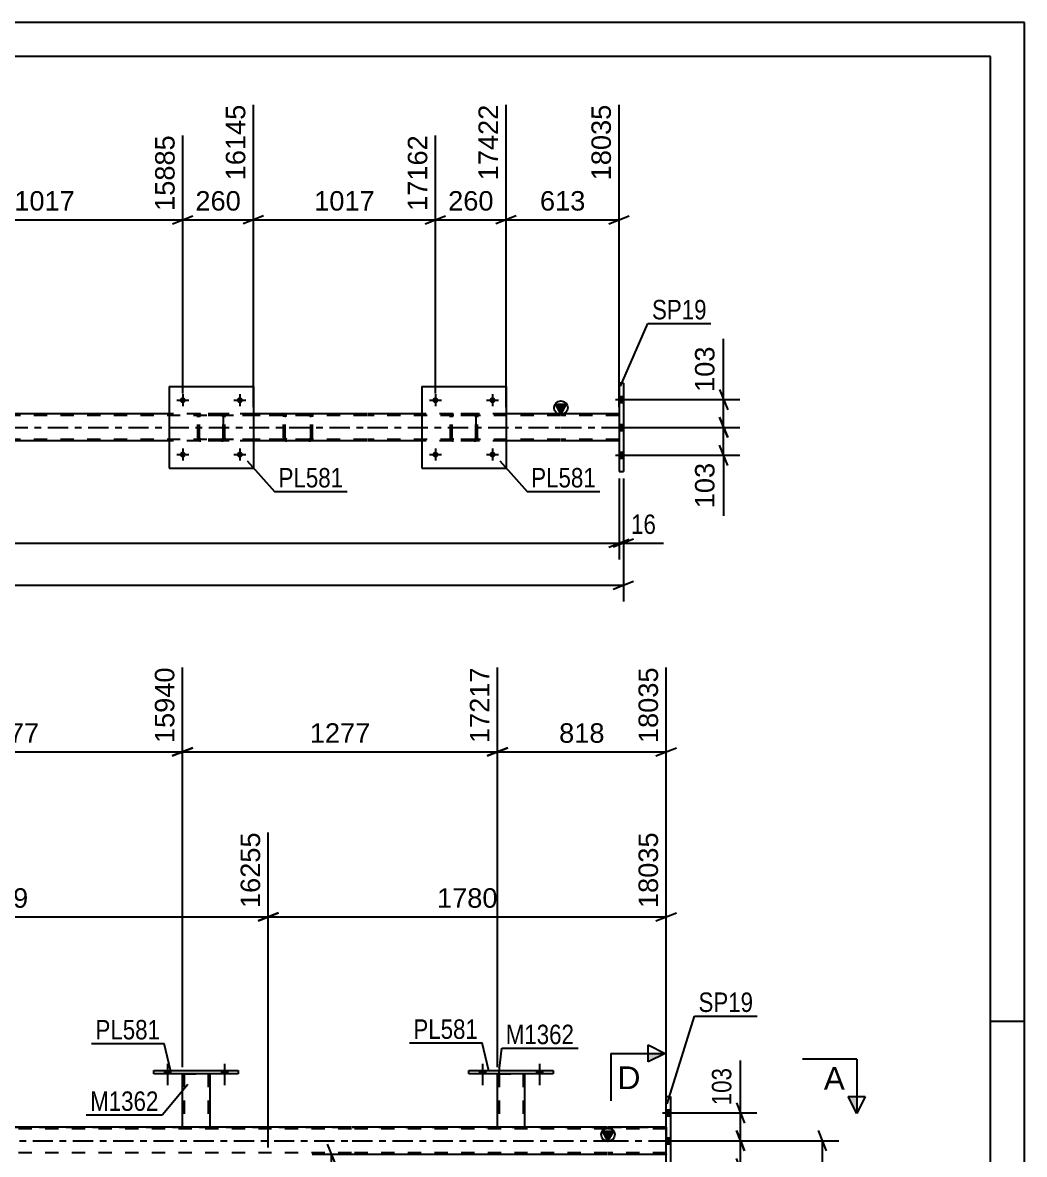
# Model space of a CAD drawing. Header units: millimetres. Extents: x 0 to 841, y 0 to 594.
# Drawn here: x 693.6 to 841, y 427.4 to 594 of the extents above; entities that cross this region are included whole.
import ezdxf

# ---------------------------------------------------------------- set-up
doc = ezdxf.new("R2010")
doc.units = ezdxf.units.MM
doc.linetypes.add('DXK_LINE_DOT2', pattern=[3.9198, 1.9599, -1.9599])
doc.linetypes.add('DXK_LINE_DOT3', pattern=[5.9187, 2.979, -0.9799, 0.9799, -0.9799])
doc.styles.add('Arial', font='arial.ttf', dxfattribs={"height": 0.2})
doc.styles.add('Arial Narrow', font='ARIALN.TTF', dxfattribs={"height": 0.2})

# ---------------------------------------------------------------- blocks, each defined once
blk = doc.blocks.new('Unknown-717034235-1133 - 15993')
at = {"color": 5, "linetype": 'Continuous'}
for p, q in [((841, 594), (0, 594)), ((841, 0), (841, 594)), ((836, 589), (5, 589)), ((836, 5), (836, 589)), ((841, 447), (836, 447))]:
    blk.add_line(p, q, dxfattribs=at)
blk = doc.blocks.new('Bolt-717034235-5392 - 5378')
at = {"linetype": 'Continuous'}
for points in [[(754.78, 538.43, -1), (753.9, 538.43, -1)], [(763.18, 538.43, -1), (762.3, 538.43, -1)]]:
    blk.add_hatch(color=1, dxfattribs=at).paths.add_polyline_path(points)
at = {"color": 1, "linetype": 'Continuous'}
for p, q in [((753.46, 538.43), (755.22, 538.43)), ((754.34, 539.31), (754.34, 537.55)), ((761.86, 538.43), (763.62, 538.43)), ((762.74, 539.31), (762.74, 537.55))]:
    blk.add_line(p, q, dxfattribs=at)
blk = doc.blocks.new('Bolt-717034235-5393 - 5378')
at = {"linetype": 'Continuous'}
for points in [[(754.78, 530.43, -1), (753.9, 530.43, -1)], [(763.18, 530.43, -1), (762.3, 530.43, -1)]]:
    blk.add_hatch(color=1, dxfattribs=at).paths.add_polyline_path(points)
at = {"color": 1, "linetype": 'Continuous'}
for p, q in [((753.46, 530.43), (755.22, 530.43)), ((754.34, 531.31), (754.34, 529.55)), ((761.86, 530.43), (763.62, 530.43)), ((762.74, 531.31), (762.74, 529.55))]:
    blk.add_line(p, q, dxfattribs=at)
blk = doc.blocks.new('Bolt-717034235-5394 - 5378')
at = {"linetype": 'Continuous'}
for points in [[(717.6, 538.43, -1), (716.72, 538.43, -1)], [(726, 538.43, -1), (725.12, 538.43, -1)]]:
    blk.add_hatch(color=1, dxfattribs=at).paths.add_polyline_path(points)
at = {"color": 1, "linetype": 'Continuous'}
for p, q in [((716.28, 538.43), (718.04, 538.43)), ((717.16, 539.31), (717.16, 537.55)), ((724.68, 538.43), (726.44, 538.43)), ((725.56, 539.31), (725.56, 537.55))]:
    blk.add_line(p, q, dxfattribs=at)
blk = doc.blocks.new('Bolt-717034235-5395 - 5378')
at = {"linetype": 'Continuous'}
for points in [[(717.6, 530.43, -1), (716.72, 530.43, -1)], [(726, 530.43, -1), (725.12, 530.43, -1)]]:
    blk.add_hatch(color=1, dxfattribs=at).paths.add_polyline_path(points)
at = {"color": 1, "linetype": 'Continuous'}
for p, q in [((716.28, 530.43), (718.04, 530.43)), ((717.16, 531.31), (717.16, 529.55)), ((724.68, 530.43), (726.44, 530.43)), ((725.56, 531.31), (725.56, 529.55))]:
    blk.add_line(p, q, dxfattribs=at)
blk = doc.blocks.new('Part-717034235-5463 - 5378')
at = {"color": 2, "linetype": 'Continuous'}
for p, q in [((752.34, 540.43), (752.34, 528.43)), ((752.34, 540.43), (764.74, 540.43)), ((764.74, 540.43), (764.74, 528.43)), ((752.34, 528.43), (764.74, 528.43))]:
    blk.add_line(p, q, dxfattribs=at)
blk = doc.blocks.new('Part-717034235-5466 - 5378')
at = {"color": 7, "linetype": 'DXK_LINE_DOT2'}
for p, q in [((756.84, 536.39), (757.02, 536.43)), ((757.02, 536.43), (756.84, 536.39)), ((760.06, 536.43), (757.02, 536.43)), ((760.06, 536.43), (760.24, 536.39)), ((760.24, 536.39), (760.06, 536.43)), ((756.54, 535.95), (756.58, 536.13)), ((756.58, 536.13), (756.54, 535.95)), ((756.54, 532.91), (756.54, 535.95)), ((756.54, 532.91), (756.54, 535.95)), ((756.78, 535.95), (756.8, 536.04)), ((756.78, 532.91), (756.78, 535.95)), ((756.78, 532.91), (756.78, 535.95)), ((756.8, 536.04), (756.85, 536.12)), ((756.85, 536.12), (756.93, 536.17)), ((756.93, 536.17), (757.02, 536.19)), ((760.06, 536.19), (757.02, 536.19)), ((760.06, 536.19), (760.15, 536.17)), ((760.15, 536.17), (760.23, 536.12)), ((760.23, 536.12), (760.28, 536.04)), ((760.28, 536.04), (760.3, 535.95)), ((760.3, 532.91), (760.3, 535.95)), ((760.3, 535.95), (760.3, 532.91)), ((760.5, 536.13), (760.54, 535.95)), ((760.54, 535.95), (760.5, 536.13)), ((760.54, 532.91), (760.54, 535.95)), ((760.54, 532.91), (760.54, 535.95)), ((756.58, 532.72), (756.54, 532.91)), ((756.54, 532.91), (756.58, 532.72)), ((756.8, 532.82), (756.78, 532.91)), ((756.85, 532.74), (756.8, 532.82)), ((757.02, 532.43), (756.84, 532.46)), ((756.84, 532.46), (757.02, 532.43)), ((756.93, 532.69), (756.85, 532.74)), ((757.02, 532.67), (756.93, 532.69)), ((760.06, 532.67), (757.02, 532.67)), ((760.06, 532.43), (757.02, 532.43)), ((760.15, 532.69), (760.06, 532.67)), ((760.24, 532.46), (760.06, 532.43)), ((760.06, 532.43), (760.24, 532.46)), ((760.23, 532.74), (760.15, 532.69)), ((760.28, 532.82), (760.23, 532.74)), ((760.3, 532.91), (760.28, 532.82)), ((760.54, 532.91), (760.5, 532.72)), ((760.5, 532.72), (760.54, 532.91))]:
    blk.add_line(p, q, dxfattribs=at)
at = {"color": 7, "linetype": 'DXK_LINE_DOT3'}
blk.add_line((758.54, 534.43), (758.54, 534.43), dxfattribs=at)
at = {"color": 7, "linetype": 'DXK_LINE_DOT2'}
for centre, start, end in [((757.02, 535.95), 112.5, 157.5), ((757.02, 535.95), 112.5, 157.5), ((760.06, 535.95), 22.5, 67.5), ((760.06, 535.95), 22.5, 67.5), ((757.02, 532.91), 202.5, 247.5), ((757.02, 532.91), 202.5, 247.5), ((760.06, 532.91), 292.5, 337.5), ((760.06, 532.91), 292.5, 337.5)]:
    blk.add_arc(centre, 0.48, start, end, dxfattribs=at)
blk = doc.blocks.new('Part-717034235-5471 - 5378')
at = {"color": 2, "linetype": 'Continuous'}
for p, q in [((715.16, 540.43), (715.16, 528.43)), ((715.16, 540.43), (727.56, 540.43)), ((727.56, 540.43), (727.56, 528.43)), ((715.16, 528.43), (727.56, 528.43))]:
    blk.add_line(p, q, dxfattribs=at)
blk = doc.blocks.new('Part-717034235-5474 - 5378')
at = {"color": 7, "linetype": 'DXK_LINE_DOT2'}
for p, q in [((719.66, 536.39), (719.84, 536.43)), ((719.84, 536.43), (719.66, 536.39)), ((722.88, 536.43), (719.84, 536.43)), ((722.88, 536.43), (723.06, 536.39)), ((723.06, 536.39), (722.88, 536.43)), ((719.36, 535.95), (719.4, 536.13)), ((719.4, 536.13), (719.36, 535.95)), ((719.36, 532.91), (719.36, 535.95)), ((719.36, 532.91), (719.36, 535.95)), ((719.6, 535.95), (719.62, 536.04)), ((719.6, 532.91), (719.6, 535.95)), ((719.6, 532.91), (719.6, 535.95)), ((719.62, 536.04), (719.67, 536.12)), ((719.67, 536.12), (719.75, 536.17)), ((719.75, 536.17), (719.84, 536.19)), ((722.88, 536.19), (719.84, 536.19)), ((722.88, 536.19), (722.97, 536.17)), ((722.97, 536.17), (723.05, 536.12)), ((723.05, 536.12), (723.1, 536.04)), ((723.1, 536.04), (723.12, 535.95)), ((723.12, 532.91), (723.12, 535.95)), ((723.12, 535.95), (723.12, 532.91)), ((723.32, 536.13), (723.36, 535.95)), ((723.36, 535.95), (723.32, 536.13)), ((723.36, 532.91), (723.36, 535.95)), ((723.36, 532.91), (723.36, 535.95)), ((719.4, 532.72), (719.36, 532.91)), ((719.36, 532.91), (719.4, 532.72)), ((719.62, 532.82), (719.6, 532.91)), ((719.67, 532.74), (719.62, 532.82)), ((719.84, 532.43), (719.66, 532.46)), ((719.66, 532.46), (719.84, 532.43)), ((719.75, 532.69), (719.67, 532.74)), ((719.84, 532.67), (719.75, 532.69)), ((722.88, 532.67), (719.84, 532.67)), ((722.88, 532.43), (719.84, 532.43)), ((722.97, 532.69), (722.88, 532.67)), ((723.06, 532.46), (722.88, 532.43)), ((722.88, 532.43), (723.06, 532.46)), ((723.05, 532.74), (722.97, 532.69)), ((723.1, 532.82), (723.05, 532.74)), ((723.12, 532.91), (723.1, 532.82)), ((723.36, 532.91), (723.32, 532.72)), ((723.32, 532.72), (723.36, 532.91))]:
    blk.add_line(p, q, dxfattribs=at)
at = {"color": 7, "linetype": 'DXK_LINE_DOT3'}
blk.add_line((721.36, 534.43), (721.36, 534.43), dxfattribs=at)
at = {"color": 7, "linetype": 'DXK_LINE_DOT2'}
for centre, start, end in [((719.84, 535.95), 112.5, 157.5), ((719.84, 535.95), 112.5, 157.5), ((722.88, 535.95), 22.5, 67.5), ((722.88, 535.95), 22.5, 67.5), ((719.84, 532.91), 202.5, 247.5), ((719.84, 532.91), 202.5, 247.5), ((722.88, 532.91), 292.5, 337.5), ((722.88, 532.91), 292.5, 337.5)]:
    blk.add_arc(centre, 0.48, start, end, dxfattribs=at)
blk = doc.blocks.new('Part-717034235-5544 - 5378')
at = {"color": 2, "linetype": 'Continuous'}
for p, q in [((782, 540.93), (781.36, 540.93)), ((781.36, 540.93), (781.36, 527.93)), ((782, 540.93), (782, 527.93)), ((781.36, 527.93), (782, 527.93))]:
    blk.add_line(p, q, dxfattribs=at)
blk = doc.blocks.new('Part-717034235-5562 - 5378')
at = {"color": 7, "linetype": 'DXK_LINE_DOT2'}
for p, q in [((735.73, 536.43), (720.6, 536.43)), ((732.49, 536.43), (732.3, 536.39)), ((735.93, 536.39), (735.73, 536.43)), ((735.73, 536.19), (720.6, 536.19)), ((732.02, 536.12), (731.98, 535.95)), ((731.98, 532.91), (731.98, 535.95)), ((732.02, 536.13), (732.02, 536.12)), ((732.24, 535.95), (732.26, 536.04)), ((732.24, 532.91), (732.24, 535.95)), ((732.26, 536.04), (732.31, 536.12)), ((732.31, 536.12), (732.4, 536.17)), ((732.4, 536.17), (732.49, 536.19)), ((735.73, 536.19), (735.83, 536.17)), ((735.83, 536.17), (735.91, 536.12)), ((735.91, 536.12), (735.97, 536.04)), ((735.97, 536.04), (735.99, 535.95)), ((735.99, 532.91), (735.99, 535.95)), ((736.2, 536.12), (736.2, 536.13)), ((736.24, 535.95), (736.2, 536.12)), ((736.24, 532.91), (736.24, 535.95)), ((735.73, 532.67), (720.6, 532.67)), ((735.73, 532.43), (720.6, 532.43)), ((731.98, 532.91), (732.02, 532.73)), ((732.26, 532.82), (732.24, 532.91)), ((732.31, 532.74), (732.26, 532.82)), ((732.3, 532.47), (732.49, 532.43)), ((732.4, 532.69), (732.31, 532.74)), ((732.49, 532.67), (732.4, 532.69)), ((735.83, 532.69), (735.73, 532.67)), ((735.73, 532.43), (735.93, 532.47)), ((735.91, 532.74), (735.83, 532.69)), ((735.97, 532.82), (735.91, 532.74)), ((735.99, 532.91), (735.97, 532.82)), ((736.2, 532.73), (736.24, 532.91))]:
    blk.add_line(p, q, dxfattribs=at)
for centre, start, end in [((732.48, 535.93), 110.7583, 155.68), ((735.75, 535.93), 24.32, 69.2417), ((732.48, 532.93), 204.32, 249.2417), ((735.75, 532.93), 290.7583, 335.68)]:
    blk.add_arc(centre, 0.496, start, end, dxfattribs=at)
blk = doc.blocks.new('Bolt-717034235-5614 - 5378')
at = {"linetype": 'Continuous'}
for points in [[(782, 538.09), (782, 538.97), (781.36, 538.97), (781.36, 538.09)], [(782, 538.09), (782, 538.97), (781.36, 538.97), (781.36, 538.09)], [(782, 538.09), (782, 538.97), (781.36, 538.97), (781.36, 538.09)], [(782, 533.99), (782, 534.87), (781.36, 534.87), (781.36, 533.99)], [(782, 533.99), (782, 534.87), (781.36, 534.87), (781.36, 533.99)], [(782, 529.89), (782, 530.77), (781.36, 530.77), (781.36, 529.89)], [(782, 529.89), (782, 530.77), (781.36, 530.77), (781.36, 529.89)], [(782, 529.89), (782, 530.77), (781.36, 530.77), (781.36, 529.89)]]:
    blk.add_hatch(color=1, dxfattribs=at).paths.add_polyline_path(points)
at = {"color": 1, "linetype": 'Continuous'}
for p, q in [((780.84, 538.53), (784.16, 538.53)), ((780.84, 538.53), (784.16, 538.53)), ((780.84, 538.53), (784.16, 538.53)), ((781.36, 538.97), (782, 538.97)), ((781.36, 538.97), (782, 538.97)), ((781.36, 538.97), (782, 538.97)), ((781.36, 538.09), (782, 538.09)), ((781.36, 538.09), (782, 538.09)), ((781.36, 538.09), (782, 538.09)), ((781.36, 534.87), (782, 534.87)), ((781.36, 534.87), (782, 534.87)), ((780.84, 534.43), (784.16, 534.43)), ((780.84, 534.43), (784.16, 534.43)), ((781.36, 533.99), (782, 533.99)), ((781.36, 533.99), (782, 533.99)), ((780.84, 530.33), (784.16, 530.33)), ((780.84, 530.33), (784.16, 530.33)), ((780.84, 530.33), (784.16, 530.33)), ((781.36, 530.77), (782, 530.77)), ((781.36, 530.77), (782, 530.77)), ((781.36, 530.77), (782, 530.77)), ((781.36, 529.89), (782, 529.89)), ((781.36, 529.89), (782, 529.89)), ((781.36, 529.89), (782, 529.89))]:
    blk.add_line(p, q, dxfattribs=at)
blk = doc.blocks.new('Part-717034235-5621 - 5378')
at = {"linetype": 'Continuous'}
blk.add_hatch(color=2, dxfattribs=at).paths.add_polyline_path([(772.8, 536.43), (772, 537.83), (773.6, 537.83)])
at = {"color": 2, "linetype": 'Continuous'}
for p, q in [((715.16, 536.43), (676.48, 536.43)), ((744.24, 536.43), (727.56, 536.43)), ((752.34, 536.43), (744.34, 536.43)), ((772.74, 536.43), (764.74, 536.43)), ((772.8, 536.43), (772, 537.83)), ((772, 537.83), (773.6, 537.83)), ((773.6, 537.83), (772.8, 536.43)), ((781.36, 536.43), (772.84, 536.43)), ((715.16, 532.43), (676.48, 532.43)), ((744.24, 532.43), (727.56, 532.43)), ((752.34, 532.43), (744.34, 532.43)), ((772.74, 532.43), (764.74, 532.43)), ((781.36, 532.43), (772.84, 532.43))]:
    blk.add_line(p, q, dxfattribs=at)
at = {"color": 7, "linetype": 'DXK_LINE_DOT2'}
for p, q in [((727.56, 536.43), (715.16, 536.43)), ((764.74, 536.43), (752.34, 536.43)), ((781.36, 536.43), (781.36, 532.43)), ((744.24, 536.19), (81.77, 536.19)), ((772.74, 536.19), (744.34, 536.19)), ((781.36, 536.19), (772.84, 536.19)), ((744.24, 532.67), (81.77, 532.67)), ((727.56, 532.43), (715.16, 532.43)), ((772.74, 532.67), (744.34, 532.67)), ((764.74, 532.43), (752.34, 532.43)), ((781.36, 532.67), (772.84, 532.67))]:
    blk.add_line(p, q, dxfattribs=at)
at = {"color": 7, "linetype": 'DXK_LINE_DOT3'}
for p, q in [((81.77, 534.43), (744.24, 534.43)), ((744.34, 534.43), (772.74, 534.43)), ((772.84, 534.43), (781.36, 534.43))]:
    blk.add_line(p, q, dxfattribs=at)
at = {"color": 2, "linetype": 'Continuous'}
blk.add_circle((772.8, 537.33), 1, dxfattribs=at)
blk = doc.blocks.new('Part-717034235-3730 - 3600')
at = {"color": 2, "linetype": 'Continuous'}
for p, q in [((717.12, 431.44), (717.12, 439.28)), ((721.12, 439.28), (721.12, 431.44)), ((721.08, 431.44), (717.12, 431.44)), ((721.12, 431.44), (721.08, 431.44))]:
    blk.add_line(p, q, dxfattribs=at)
at = {"color": 7, "linetype": 'DXK_LINE_DOT2'}
for p, q in [((717.12, 439.28), (721.12, 439.28)), ((717.12, 439.28), (717.12, 439.28)), ((717.12, 439.28), (717.12, 439.28)), ((717.36, 439.28), (717.36, 431.44)), ((720.88, 439.28), (720.88, 431.44)), ((721.12, 439.28), (721.12, 439.28)), ((721.12, 439.28), (721.12, 439.28)), ((720.86, 431.44), (720.88, 431.44))]:
    blk.add_line(p, q, dxfattribs=at)
blk = doc.blocks.new('Bolt-717034235-3614 - 3600')
at = {"linetype": 'Continuous'}
for points in [[(760.83, 439.28), (761.71, 439.28), (761.71, 439.76), (760.83, 439.76)], [(769.23, 439.28), (770.11, 439.28), (770.11, 439.76), (769.23, 439.76)]]:
    blk.add_hatch(color=1, dxfattribs=at).paths.add_polyline_path(points)
at = {"color": 1, "linetype": 'Continuous'}
for p, q in [((760.83, 439.76), (760.83, 439.28)), ((761.27, 440.76), (761.27, 437.64)), ((761.71, 439.76), (761.71, 439.28)), ((769.23, 439.76), (769.23, 439.28)), ((769.67, 440.76), (769.67, 437.64)), ((770.11, 439.76), (770.11, 439.28))]:
    blk.add_line(p, q, dxfattribs=at)
blk = doc.blocks.new('Bolt-717034235-3615 - 3600')
at = {"linetype": 'Continuous'}
for points in [[(760.83, 439.28), (761.71, 439.28), (761.71, 439.76), (760.83, 439.76)], [(769.23, 439.28), (770.11, 439.28), (770.11, 439.76), (769.23, 439.76)]]:
    blk.add_hatch(color=1, dxfattribs=at).paths.add_polyline_path(points)
at = {"color": 1, "linetype": 'Continuous'}
for p, q in [((760.83, 439.76), (760.83, 439.28)), ((761.27, 440.76), (761.27, 437.64)), ((761.71, 439.76), (761.71, 439.28)), ((769.23, 439.76), (769.23, 439.28)), ((769.67, 440.76), (769.67, 437.64)), ((770.11, 439.76), (770.11, 439.28))]:
    blk.add_line(p, q, dxfattribs=at)
blk = doc.blocks.new('Bolt-717034235-3616 - 3600')
at = {"linetype": 'Continuous'}
for points in [[(714.48, 439.28), (715.36, 439.28), (715.36, 439.76), (714.48, 439.76)], [(722.88, 439.28), (723.76, 439.28), (723.76, 439.76), (722.88, 439.76)]]:
    blk.add_hatch(color=1, dxfattribs=at).paths.add_polyline_path(points)
at = {"color": 1, "linetype": 'Continuous'}
for p, q in [((714.48, 439.76), (714.48, 439.28)), ((714.92, 440.76), (714.92, 437.64)), ((715.36, 439.76), (715.36, 439.28)), ((722.88, 439.76), (722.88, 439.28)), ((723.32, 440.76), (723.32, 437.64)), ((723.76, 439.76), (723.76, 439.28))]:
    blk.add_line(p, q, dxfattribs=at)
blk = doc.blocks.new('Bolt-717034235-3617 - 3600')
at = {"linetype": 'Continuous'}
for points in [[(714.48, 439.28), (715.36, 439.28), (715.36, 439.76), (714.48, 439.76)], [(722.88, 439.28), (723.76, 439.28), (723.76, 439.76), (722.88, 439.76)]]:
    blk.add_hatch(color=1, dxfattribs=at).paths.add_polyline_path(points)
at = {"color": 1, "linetype": 'Continuous'}
for p, q in [((714.48, 439.76), (714.48, 439.28)), ((714.92, 440.76), (714.92, 437.64)), ((715.36, 439.76), (715.36, 439.28)), ((722.88, 439.76), (722.88, 439.28)), ((723.32, 440.76), (723.32, 437.64)), ((723.76, 439.76), (723.76, 439.28))]:
    blk.add_line(p, q, dxfattribs=at)
blk = doc.blocks.new('Bolt-717034235-4011 - 3600')
at = {"linetype": 'Continuous'}
for points in [[(788.93, 433.1), (788.93, 433.98), (788.29, 433.98), (788.29, 433.1)], [(788.93, 433.1), (788.93, 433.98), (788.29, 433.98), (788.29, 433.1)], [(788.93, 433.1), (788.93, 433.98), (788.29, 433.98), (788.29, 433.1)], [(788.93, 429), (788.93, 429.88), (788.29, 429.88), (788.29, 429)], [(788.93, 429), (788.93, 429.88), (788.29, 429.88), (788.29, 429)], [(788.93, 424.9), (788.93, 425.78), (788.29, 425.78), (788.29, 424.9)], [(788.93, 424.9), (788.93, 425.78), (788.29, 425.78), (788.29, 424.9)], [(788.93, 424.9), (788.93, 425.78), (788.29, 425.78), (788.29, 424.9)]]:
    blk.add_hatch(color=1, dxfattribs=at).paths.add_polyline_path(points)
at = {"color": 1, "linetype": 'Continuous'}
for p, q in [((787.77, 433.54), (791.09, 433.54)), ((787.77, 433.54), (791.09, 433.54)), ((787.77, 433.54), (791.09, 433.54)), ((788.29, 433.98), (788.93, 433.98)), ((788.29, 433.98), (788.93, 433.98)), ((788.29, 433.98), (788.93, 433.98)), ((788.29, 433.1), (788.93, 433.1)), ((788.29, 433.1), (788.93, 433.1)), ((788.29, 433.1), (788.93, 433.1)), ((788.29, 429.88), (788.93, 429.88)), ((788.29, 429.88), (788.93, 429.88)), ((787.77, 429.44), (791.09, 429.44)), ((787.77, 429.44), (791.09, 429.44)), ((788.29, 429), (788.93, 429)), ((788.29, 429), (788.93, 429)), ((787.77, 425.34), (791.09, 425.34)), ((787.77, 425.34), (791.09, 425.34)), ((787.77, 425.34), (791.09, 425.34)), ((788.29, 425.78), (788.93, 425.78)), ((788.29, 425.78), (788.93, 425.78)), ((788.29, 425.78), (788.93, 425.78)), ((788.29, 424.9), (788.93, 424.9)), ((788.29, 424.9), (788.93, 424.9)), ((788.29, 424.9), (788.93, 424.9))]:
    blk.add_line(p, q, dxfattribs=at)
blk = doc.blocks.new('Part-717034235-3720 - 3600')
at = {"color": 2, "linetype": 'Continuous'}
for p, q in [((763.47, 431.44), (763.47, 439.28)), ((767.47, 439.28), (767.47, 431.44)), ((767.43, 431.44), (763.47, 431.44)), ((767.47, 431.44), (767.43, 431.44))]:
    blk.add_line(p, q, dxfattribs=at)
at = {"color": 7, "linetype": 'DXK_LINE_DOT2'}
for p, q in [((763.47, 439.28), (767.47, 439.28)), ((763.47, 439.28), (763.47, 439.28)), ((763.47, 439.28), (763.47, 439.28)), ((763.71, 439.28), (763.71, 431.44)), ((767.23, 439.28), (767.23, 431.44)), ((767.47, 439.28), (767.47, 439.28)), ((767.47, 439.28), (767.47, 439.28)), ((767.21, 431.44), (767.23, 431.44))]:
    blk.add_line(p, q, dxfattribs=at)
blk = doc.blocks.new('Part-717034235-3725 - 3600')
at = {"color": 2, "linetype": 'Continuous'}
for p, q in [((712.92, 439.28), (712.92, 439.76)), ((712.92, 439.76), (725.32, 439.76)), ((725.32, 439.76), (725.32, 439.28)), ((725.32, 439.28), (712.92, 439.28))]:
    blk.add_line(p, q, dxfattribs=at)
blk = doc.blocks.new('Part-717034235-3715 - 3600')
at = {"color": 2, "linetype": 'Continuous'}
for p, q in [((759.27, 439.28), (759.27, 439.76)), ((759.27, 439.76), (771.67, 439.76)), ((771.67, 439.76), (771.67, 439.28)), ((771.67, 439.28), (759.27, 439.28))]:
    blk.add_line(p, q, dxfattribs=at)
blk = doc.blocks.new('Part-717034235-3847 - 3600')
at = {"linetype": 'Continuous'}
blk.add_hatch(color=2, dxfattribs=at).paths.add_polyline_path([(779.73, 429.44), (778.93, 430.84), (780.53, 430.84)])
at = {"color": 7, "linetype": 'DXK_LINE_DOT2'}
for p, q in [((104.15, 431.44), (742, 431.44)), ((721.12, 431.44), (717.12, 431.44)), ((742.1, 431.44), (779.67, 431.44)), ((767.47, 431.44), (763.47, 431.44)), ((779.77, 431.44), (788.29, 431.44)), ((788.29, 431.44), (788.29, 427.44)), ((742, 431.2), (79.53, 431.2)), ((779.67, 431.2), (742.1, 431.2)), ((788.29, 431.2), (779.77, 431.2)), ((742, 427.68), (79.53, 427.68)), ((779.67, 427.68), (742.1, 427.68)), ((788.29, 427.68), (779.77, 427.68))]:
    blk.add_line(p, q, dxfattribs=at)
at = {"color": 2, "linetype": 'Continuous'}
for p, q in [((717.12, 431.44), (670.04, 431.44)), ((742, 431.44), (721.12, 431.44)), ((763.47, 431.44), (742.1, 431.44)), ((779.67, 431.44), (767.47, 431.44)), ((788.29, 431.44), (779.77, 431.44)), ((779.73, 429.44), (778.93, 430.84)), ((778.93, 430.84), (780.53, 430.84)), ((780.53, 430.84), (779.73, 429.44)), ((779.67, 427.44), (742.1, 427.44)), ((788.29, 427.44), (779.77, 427.44))]:
    blk.add_line(p, q, dxfattribs=at)
at = {"color": 7, "linetype": 'DXK_LINE_DOT3'}
for p, q in [((79.53, 429.44), (742, 429.44)), ((742.1, 429.44), (779.67, 429.44)), ((779.77, 429.44), (788.29, 429.44))]:
    blk.add_line(p, q, dxfattribs=at)
at = {"color": 2, "linetype": 'Continuous'}
blk.add_circle((779.73, 430.34), 1, dxfattribs=at)
blk = doc.blocks.new('Part-717034235-3853 - 3600')
at = {"color": 2, "linetype": 'Continuous'}
for p, q in [((788.29, 422.94), (788.29, 435.94)), ((788.29, 435.94), (788.93, 435.94)), ((788.93, 435.94), (788.93, 422.94)), ((788.93, 422.94), (788.29, 422.94))]:
    blk.add_line(p, q, dxfattribs=at)
blk = doc.blocks.new('StraightDimension-717034235-10733 - 5378')
at = {"color": 7, "linetype": 'Continuous'}
for p, q in [((781.36, 526.93), (781.36, 515)), ((782, 526.93), (782, 515)), ((779.86, 516.8), (782.86, 518)), ((783.5, 518), (780.5, 516.8)), ((781.36, 517.4), (782, 517.4))]:
    blk.add_line(p, q, dxfattribs=at)
at = {"color": 0}
blk.add_wipeout([(787.38, 518.15), (787.38, 522.35), (782.53, 522.35), (782.53, 518.15)], dxfattribs=at)
at = {"color": 7, "linetype": 'Continuous'}
blk.add_line((782, 517.4), (787.91, 517.4), dxfattribs=at)
blk.add_line((782, 517.4), (787.91, 517.4), dxfattribs=at)
at = {"color": 3, "style": 'Arial Narrow'}
blk.add_text('16', height=2.863, dxfattribs=at).set_placement((783.13, 518.75))
blk = doc.blocks.new('StraightDimension-717034235-5742 - 5378')
at = {"color": 7, "linetype": 'Continuous'}
for p, q in [((796.15, 535.93), (797.35, 532.93)), ((783.9, 534.43), (799.15, 534.43)), ((796.75, 530.33), (796.75, 534.43)), ((797.35, 528.83), (796.15, 531.83)), ((783.9, 530.33), (799.15, 530.33))]:
    blk.add_line(p, q, dxfattribs=at)
at = {"color": 0}
blk.add_wipeout([(796, 529.8), (791.8, 529.8), (791.8, 521.93), (796, 521.93)], dxfattribs=at)
at = {"color": 7, "linetype": 'Continuous'}
blk.add_line((796.75, 530.33), (796.75, 521.41), dxfattribs=at)
blk.add_line((796.75, 530.33), (796.75, 521.41), dxfattribs=at)
at = {"color": 3, "style": 'Arial'}
blk.add_text('103', height=2.865, rotation=90.0002, dxfattribs=at).set_placement((795.4, 522.53))
blk = doc.blocks.new('StraightDimension-717034235-5752 - 5378')
at = {"color": 7, "linetype": 'Continuous'}
for p, q in [((796.15, 540.03), (797.35, 537.03)), ((783.9, 538.53), (799.15, 538.53)), ((796.75, 534.43), (796.75, 538.53)), ((797.35, 532.93), (796.15, 535.93)), ((783.9, 534.43), (799.15, 534.43))]:
    blk.add_line(p, q, dxfattribs=at)
at = {"color": 0}
blk.add_wipeout([(796, 546.92), (791.8, 546.92), (791.8, 539.05), (796, 539.05)], dxfattribs=at)
at = {"color": 7, "linetype": 'Continuous'}
blk.add_line((796.75, 538.53), (796.75, 547.45), dxfattribs=at)
blk.add_line((796.75, 538.53), (796.75, 547.45), dxfattribs=at)
at = {"color": 3, "style": 'Arial'}
blk.add_text('103', height=2.865, rotation=90.0002, dxfattribs=at).set_placement((795.4, 539.65))
blk = doc.blocks.new('StraightDimension-717034235-6264 - 5378')
at = {"color": 7, "linetype": 'Continuous'}
for p, q in [((782, 526.93), (782, 508.8)), ((780.5, 510.6), (783.5, 511.8)), ((81.13, 511.2), (782, 511.2))]:
    blk.add_line(p, q, dxfattribs=at)
blk = doc.blocks.new('StraightDimension-717034235-10734 - 5378')
at = {"color": 7, "linetype": 'Continuous'}
for p, q in [((781.36, 526.93), (781.36, 515)), ((779.86, 516.8), (782.86, 518)), ((81.77, 517.4), (781.36, 517.4))]:
    blk.add_line(p, q, dxfattribs=at)
blk = doc.blocks.new('StraightDimension-717034235-15079 - 5378')
at = {"color": 7, "linetype": 'Continuous'}
for p, q in [((764.74, 537.43), (764.74, 581.91)), ((781.36, 537.43), (781.36, 581.91)), ((766.24, 565.59), (763.24, 564.39)), ((764.74, 564.99), (781.36, 564.99)), ((779.86, 564.39), (782.86, 565.59))]:
    blk.add_line(p, q, dxfattribs=at)
at = {"color": 0}
blk.add_wipeout([(776.99, 565.74), (776.99, 569.94), (769.12, 569.94), (769.12, 565.74)], dxfattribs=at)
at = {"color": 3, "style": 'Arial'}
blk.add_text('613', height=2.865, dxfattribs=at).set_placement((769.72, 566.34))
at = {"color": 0, "linetype": 'Continuous'}
blk.add_wipeout([(780.76, 582.51), (776.56, 582.51), (776.56, 570.19), (780.76, 570.19)], dxfattribs=at)
at = {"color": 3, "linetype": 'Continuous', "style": 'Arial'}
blk.add_text('18035', height=2.865, rotation=90.0002, dxfattribs=at).set_placement((780.16, 570.79))
blk = doc.blocks.new('StraightDimension-717034235-15080 - 5378')
at = {"color": 7, "linetype": 'Continuous'}
for p, q in [((764.74, 537.43), (764.74, 581.91)), ((754.34, 539.43), (754.34, 577.41)), ((752.84, 564.39), (755.84, 565.59)), ((754.34, 564.99), (764.74, 564.99)), ((766.24, 565.59), (763.24, 564.39))]:
    blk.add_line(p, q, dxfattribs=at)
at = {"color": 0}
blk.add_wipeout([(763.48, 565.74), (763.48, 569.94), (755.61, 569.94), (755.61, 565.74)], dxfattribs=at)
at = {"color": 3, "style": 'Arial'}
blk.add_text('260', height=2.865, dxfattribs=at).set_placement((756.21, 566.34))
at = {"color": 0, "linetype": 'Continuous'}
blk.add_wipeout([(764.14, 582.51), (759.94, 582.51), (759.94, 570.19), (764.14, 570.19)], dxfattribs=at)
at = {"color": 3, "linetype": 'Continuous', "style": 'Arial'}
blk.add_text('17422', height=2.865, rotation=90.0002, dxfattribs=at).set_placement((763.54, 570.79))
blk = doc.blocks.new('StraightDimension-717034235-15081 - 5378')
at = {"color": 7, "linetype": 'Continuous'}
for p, q in [((727.56, 537.43), (727.56, 581.91)), ((754.34, 539.43), (754.34, 577.41)), ((729.06, 565.59), (726.06, 564.39)), ((727.56, 564.99), (754.34, 564.99)), ((752.84, 564.39), (755.84, 565.59))]:
    blk.add_line(p, q, dxfattribs=at)
at = {"color": 0, "linetype": 'Continuous'}
blk.add_wipeout([(753.74, 578.01), (749.54, 578.01), (749.54, 565.69), (753.74, 565.69)], dxfattribs=at)
at = {"color": 0}
blk.add_wipeout([(746, 565.74), (746, 569.94), (735.9, 569.94), (735.9, 565.74)], dxfattribs=at)
at = {"color": 3, "linetype": 'Continuous', "style": 'Arial'}
blk.add_text('17162', height=2.865, rotation=90.0002, dxfattribs=at).set_placement((753.14, 566.29))
at = {"color": 3, "style": 'Arial'}
blk.add_text('1017', height=2.865, dxfattribs=at).set_placement((736.5, 566.34))
blk = doc.blocks.new('StraightDimension-717034235-15082 - 5378')
at = {"color": 7, "linetype": 'Continuous'}
for p, q in [((727.56, 537.43), (727.56, 581.91)), ((717.16, 539.43), (717.16, 577.41)), ((715.66, 564.39), (718.66, 565.59)), ((717.16, 564.99), (727.56, 564.99)), ((729.06, 565.59), (726.06, 564.39))]:
    blk.add_line(p, q, dxfattribs=at)
at = {"color": 0}
blk.add_wipeout([(726.3, 565.74), (726.3, 569.94), (718.42, 569.94), (718.42, 565.74)], dxfattribs=at)
at = {"color": 3, "style": 'Arial'}
blk.add_text('260', height=2.865, dxfattribs=at).set_placement((719.02, 566.34))
at = {"color": 0, "linetype": 'Continuous'}
blk.add_wipeout([(726.96, 582.51), (722.76, 582.51), (722.76, 570.19), (726.96, 570.19)], dxfattribs=at)
at = {"color": 3, "linetype": 'Continuous', "style": 'Arial'}
blk.add_text('16145', height=2.865, rotation=90.0002, dxfattribs=at).set_placement((726.36, 570.79))
blk = doc.blocks.new('StraightDimension-717034235-15083 - 5378')
at = {"color": 7, "linetype": 'Continuous'}
for p, q in [((676.48, 537.43), (676.48, 581.91)), ((717.16, 539.43), (717.16, 577.41)), ((677.98, 565.59), (674.98, 564.39)), ((676.48, 564.99), (717.16, 564.99)), ((715.66, 564.39), (718.66, 565.59))]:
    blk.add_line(p, q, dxfattribs=at)
at = {"color": 0, "linetype": 'Continuous'}
blk.add_wipeout([(716.56, 578.01), (712.36, 578.01), (712.36, 565.69), (716.56, 565.69)], dxfattribs=at)
at = {"color": 0}
blk.add_wipeout([(701.87, 565.74), (701.87, 569.94), (691.77, 569.94), (691.77, 565.74)], dxfattribs=at)
at = {"color": 3, "linetype": 'Continuous', "style": 'Arial'}
blk.add_text('15885', height=2.865, rotation=90.0002, dxfattribs=at).set_placement((715.96, 566.29))
at = {"color": 3, "style": 'Arial'}
blk.add_text('1017', height=2.865, dxfattribs=at).set_placement((692.37, 566.34))
blk = doc.blocks.new('StraightDimension-717034235-4382 - 3600')
at = {"color": 7, "linetype": 'Continuous'}
for p, q in [((798.63, 435.04), (799.83, 432.04)), ((790.7, 433.54), (801.63, 433.54)), ((799.23, 429.44), (799.23, 433.54)), ((799.83, 427.94), (798.63, 430.94)), ((789.29, 429.44), (801.63, 429.44))]:
    blk.add_line(p, q, dxfattribs=at)
at = {"color": 0}
blk.add_wipeout([(798.48, 440.75), (794.28, 440.75), (794.28, 434.07), (798.48, 434.07)], dxfattribs=at)
at = {"color": 7, "linetype": 'Continuous'}
blk.add_line((799.23, 433.54), (799.23, 441.27), dxfattribs=at)
blk.add_line((799.23, 433.54), (799.23, 441.27), dxfattribs=at)
at = {"color": 3, "style": 'Arial Narrow'}
blk.add_text('103', height=2.863, rotation=90.0002, dxfattribs=at).set_placement((797.88, 434.67))
blk = doc.blocks.new('StraightDimension-717034235-4391 - 3600')
at = {"color": 7, "linetype": 'Continuous'}
for p, q in [((798.63, 430.94), (799.83, 427.94)), ((789.29, 429.44), (801.63, 429.44)), ((799.23, 425.34), (799.23, 429.44)), ((799.83, 423.84), (798.63, 426.84)), ((789.93, 425.34), (801.63, 425.34))]:
    blk.add_line(p, q, dxfattribs=at)
at = {"color": 0}
blk.add_wipeout([(798.48, 424.82), (794.28, 424.82), (794.28, 418.13), (798.48, 418.13)], dxfattribs=at)
at = {"color": 7, "linetype": 'Continuous'}
blk.add_line((799.23, 425.34), (799.23, 417.61), dxfattribs=at)
blk.add_line((799.23, 425.34), (799.23, 417.61), dxfattribs=at)
at = {"color": 3, "style": 'Arial Narrow'}
blk.add_text('103', height=2.863, rotation=90.0002, dxfattribs=at).set_placement((797.88, 418.73))
blk = doc.blocks.new('StraightDimension-717034235-4374 - 3600')
at = {"color": 7, "linetype": 'Continuous'}
for p, q in [((811.9, 427.94), (810.7, 430.94)), ((789.29, 429.44), (813.7, 429.44)), ((811.3, 303.58), (811.3, 429.44)), ((810.7, 305.08), (811.9, 302.08)), ((751.62, 303.58), (813.7, 303.58))]:
    blk.add_line(p, q, dxfattribs=at)
at = {"color": 0}
blk.add_wipeout([(810.55, 370.77), (806.35, 370.77), (806.35, 362.25), (810.55, 362.25)], dxfattribs=at)
at = {"color": 3, "style": 'Arial Narrow'}
blk.add_text('3147', height=2.863, rotation=90.0002, dxfattribs=at).set_placement((809.95, 362.85))
blk = doc.blocks.new('StraightDimension-717034235-15959 - 3600')
at = {"color": 7, "linetype": 'Continuous'}
for p, q in [((739.67, 425.94), (738.47, 428.94)), ((744.22, 427.44), (736.22, 427.44)), ((739.07, 306.22), (739.07, 427.44)), ((738.47, 307.72), (739.67, 304.72)), ((730.08, 306.22), (741.47, 306.22))]:
    blk.add_line(p, q, dxfattribs=at)
at = {"color": 0}
blk.add_wipeout([(738.32, 371.88), (734.12, 371.88), (734.12, 361.78), (738.32, 361.78)], dxfattribs=at)
at = {"color": 3, "style": 'Arial'}
blk.add_text('3031', height=2.865, rotation=90.0002, dxfattribs=at).set_placement((737.72, 362.38))
blk = doc.blocks.new('StraightDimension-717034235-17320 - 3600')
at = {"color": 7, "linetype": 'Continuous'}
for p, q in [((650.18, 428.44), (650.18, 479.31)), ((729.74, 428.44), (729.74, 474.81)), ((651.68, 462.99), (648.68, 461.79)), ((650.18, 462.39), (729.74, 462.39)), ((728.24, 461.79), (731.24, 462.99))]:
    blk.add_line(p, q, dxfattribs=at)
at = {"color": 0, "linetype": 'Continuous'}
blk.add_wipeout([(729.14, 475.41), (724.94, 475.41), (724.94, 463.09), (729.14, 463.09)], dxfattribs=at)
at = {"color": 0}
blk.add_wipeout([(695.01, 463.14), (695.01, 467.34), (684.91, 467.34), (684.91, 463.14)], dxfattribs=at)
at = {"color": 3, "linetype": 'Continuous', "style": 'Arial'}
blk.add_text('16255', height=2.865, rotation=90.0002, dxfattribs=at).set_placement((728.54, 463.69))
at = {"color": 3, "style": 'Arial'}
blk.add_text('1989', height=2.865, dxfattribs=at).set_placement((685.51, 463.74))
blk = doc.blocks.new('StraightDimension-717034235-17319 - 3600')
at = {"color": 7, "linetype": 'Continuous'}
for p, q in [((729.74, 428.44), (729.74, 474.81)), ((788.29, 432.44), (788.29, 474.81)), ((731.24, 462.99), (728.24, 461.79)), ((729.74, 462.39), (788.29, 462.39)), ((786.79, 461.79), (789.79, 462.99))]:
    blk.add_line(p, q, dxfattribs=at)
at = {"color": 0, "linetype": 'Continuous'}
blk.add_wipeout([(787.69, 475.41), (783.49, 475.41), (783.49, 463.09), (787.69, 463.09)], dxfattribs=at)
at = {"color": 0}
blk.add_wipeout([(764.06, 463.14), (764.06, 467.34), (753.97, 467.34), (753.97, 463.14)], dxfattribs=at)
at = {"color": 3, "linetype": 'Continuous', "style": 'Arial'}
blk.add_text('18035', height=2.865, rotation=90.0002, dxfattribs=at).set_placement((787.09, 463.69))
at = {"color": 3, "style": 'Arial'}
blk.add_text('1780', height=2.865, dxfattribs=at).set_placement((754.57, 463.74))
blk = doc.blocks.new('StraightDimension-717034235-17126 - 3600')
at = {"color": 7, "linetype": 'Continuous'}
for p, q in [((763.47, 440.28), (763.47, 499.08)), ((788.29, 432.44), (788.29, 499.08)), ((764.97, 487.27), (761.97, 486.07)), ((763.47, 486.67), (788.29, 486.67)), ((786.79, 486.07), (789.79, 487.27))]:
    blk.add_line(p, q, dxfattribs=at)
at = {"color": 0, "linetype": 'Continuous'}
blk.add_wipeout([(787.69, 499.68), (783.49, 499.68), (783.49, 487.37), (787.69, 487.37)], dxfattribs=at)
at = {"color": 0}
blk.add_wipeout([(779.81, 487.42), (779.81, 491.62), (771.94, 491.62), (771.94, 487.42)], dxfattribs=at)
at = {"color": 3, "linetype": 'Continuous', "style": 'Arial'}
blk.add_text('18035', height=2.865, rotation=90.0002, dxfattribs=at).set_placement((787.09, 487.97))
at = {"color": 3, "style": 'Arial'}
blk.add_text('818', height=2.865, dxfattribs=at).set_placement((772.54, 488.02))
blk = doc.blocks.new('StraightDimension-717034235-17127 - 3600')
at = {"color": 7, "linetype": 'Continuous'}
for p, q in [((717.12, 440.28), (717.12, 499.08)), ((763.47, 440.28), (763.47, 499.08)), ((718.62, 487.27), (715.62, 486.07)), ((717.12, 486.67), (763.47, 486.67)), ((761.97, 486.07), (764.97, 487.27))]:
    blk.add_line(p, q, dxfattribs=at)
at = {"color": 0, "linetype": 'Continuous'}
blk.add_wipeout([(762.87, 499.68), (758.67, 499.68), (758.67, 487.37), (762.87, 487.37)], dxfattribs=at)
at = {"color": 0}
blk.add_wipeout([(745.34, 487.42), (745.34, 491.62), (735.25, 491.62), (735.25, 487.42)], dxfattribs=at)
at = {"color": 3, "linetype": 'Continuous', "style": 'Arial'}
blk.add_text('17217', height=2.865, rotation=90.0002, dxfattribs=at).set_placement((762.27, 487.97))
at = {"color": 3, "style": 'Arial'}
blk.add_text('1277', height=2.865, dxfattribs=at).set_placement((735.85, 488.02))
blk = doc.blocks.new('StraightDimension-717034235-17128 - 3600')
at = {"color": 7, "linetype": 'Continuous'}
for p, q in [((666.04, 440.28), (666.04, 503.58)), ((717.12, 440.28), (717.12, 499.08)), ((667.54, 487.27), (664.54, 486.07)), ((666.04, 486.67), (717.12, 486.67)), ((715.62, 486.07), (718.62, 487.27))]:
    blk.add_line(p, q, dxfattribs=at)
at = {"color": 0, "linetype": 'Continuous'}
blk.add_wipeout([(716.52, 499.68), (712.32, 499.68), (712.32, 487.37), (716.52, 487.37)], dxfattribs=at)
at = {"color": 0}
blk.add_wipeout([(696.62, 487.42), (696.62, 491.62), (686.53, 491.62), (686.53, 487.42)], dxfattribs=at)
at = {"color": 3, "linetype": 'Continuous', "style": 'Arial'}
blk.add_text('15940', height=2.865, rotation=90.0002, dxfattribs=at).set_placement((715.92, 487.97))
at = {"color": 3, "style": 'Arial'}
blk.add_text('1277', height=2.865, dxfattribs=at).set_placement((687.13, 488.02))
blk = doc.blocks.new('Mark-717034235-5459 - 5378')
at = {"color": 0}
blk.add_wipeout([(777.95, 525.59), (777.95, 528.59), (768.44, 528.59), (768.44, 525.59)], dxfattribs=at)
blk.add_wipeout([(777.95, 525.59), (777.95, 528.59), (768.44, 528.59), (768.44, 525.59)], dxfattribs=at)
at = {"color": 30, "linetype": 'Continuous'}
for p, q in [((763.81, 529.52), (767.84, 524.99)), ((767.84, 524.99), (778.55, 524.99))]:
    blk.add_line(p, q, dxfattribs=at)
at = {"color": 3, "style": 'Arial Narrow'}
blk.add_text('PL581', height=2.863, dxfattribs=at).set_placement((768.44, 525.59))
blk = doc.blocks.new('Mark-717034235-5467 - 5378')
at = {"color": 0}
blk.add_wipeout([(740.77, 525.59), (740.77, 528.59), (731.26, 528.59), (731.26, 525.59)], dxfattribs=at)
blk.add_wipeout([(740.77, 525.59), (740.77, 528.59), (731.26, 528.59), (731.26, 525.59)], dxfattribs=at)
at = {"color": 30, "linetype": 'Continuous'}
for p, q in [((726.63, 529.52), (730.66, 524.99)), ((730.66, 524.99), (741.37, 524.99))]:
    blk.add_line(p, q, dxfattribs=at)
at = {"color": 3, "style": 'Arial Narrow'}
blk.add_text('PL581', height=2.863, dxfattribs=at).set_placement((731.26, 525.59))
blk = doc.blocks.new('Mark-717034235-5540 - 5378')
at = {"color": 0}
blk.add_wipeout([(794.25, 550.33), (794.25, 553.33), (786.21, 553.33), (786.21, 550.33)], dxfattribs=at)
blk.add_wipeout([(794.25, 550.33), (794.25, 553.33), (786.21, 553.33), (786.21, 550.33)], dxfattribs=at)
at = {"color": 30, "linetype": 'Continuous'}
for p, q in [((781.56, 540.5), (785.61, 549.73)), ((785.61, 549.73), (794.85, 549.73))]:
    blk.add_line(p, q, dxfattribs=at)
at = {"color": 3, "style": 'Arial Narrow'}
blk.add_text('SP19', height=2.863, dxfattribs=at).set_placement((786.21, 550.33))
blk = doc.blocks.new('Mark-717034235-3711 - 3600')
at = {"color": 0}
blk.add_wipeout([(760.6, 444.44), (760.6, 447.44), (751.1, 447.44), (751.1, 444.44)], dxfattribs=at)
blk.add_wipeout([(760.6, 444.44), (760.6, 447.44), (751.1, 447.44), (751.1, 444.44)], dxfattribs=at)
at = {"color": 30, "linetype": 'Continuous'}
for p in [(750.5, 443.84), (762.18, 439.73)]:
    blk.add_line(p, (761.2, 443.84), dxfattribs=at)
at = {"color": 3, "style": 'Arial Narrow'}
blk.add_text('PL581', height=2.863, dxfattribs=at).set_placement((751.1, 444.44))
blk = doc.blocks.new('Mark-717034235-3716 - 3600')
at = {"color": 0}
blk.add_wipeout([(774.74, 443.66), (774.74, 446.66), (764.69, 446.66), (764.69, 443.66)], dxfattribs=at)
blk.add_wipeout([(774.74, 443.66), (774.74, 446.66), (764.69, 446.66), (764.69, 443.66)], dxfattribs=at)
at = {"color": 30, "linetype": 'Continuous'}
for p, q in [((763.47, 437.58), (764.09, 443.06)), ((764.09, 443.06), (775.34, 443.06))]:
    blk.add_line(p, q, dxfattribs=at)
at = {"color": 3, "style": 'Arial Narrow'}
blk.add_text('M1362', height=2.863, dxfattribs=at).set_placement((764.69, 443.66))
blk = doc.blocks.new('Mark-717034235-3721 - 3600')
at = {"color": 0}
blk.add_wipeout([(713.83, 444.36), (713.83, 447.36), (704.32, 447.36), (704.32, 444.36)], dxfattribs=at)
blk.add_wipeout([(713.83, 444.36), (713.83, 447.36), (704.32, 447.36), (704.32, 444.36)], dxfattribs=at)
at = {"color": 30, "linetype": 'Continuous'}
for p in [(703.72, 443.76), (715.41, 439.65)]:
    blk.add_line(p, (714.43, 443.76), dxfattribs=at)
at = {"color": 3, "style": 'Arial Narrow'}
blk.add_text('PL581', height=2.863, dxfattribs=at).set_placement((704.32, 444.36))
blk = doc.blocks.new('Mark-717034235-3726 - 3600')
at = {"color": 0}
blk.add_wipeout([(713.59, 433.84), (713.59, 436.84), (703.54, 436.84), (703.54, 433.84)], dxfattribs=at)
blk.add_wipeout([(713.59, 433.84), (713.59, 436.84), (703.54, 436.84), (703.54, 433.84)], dxfattribs=at)
at = {"color": 30, "linetype": 'Continuous'}
for p in [(717.93, 437.7), (702.94, 433.24)]:
    blk.add_line(p, (714.19, 433.24), dxfattribs=at)
at = {"color": 3, "style": 'Arial Narrow'}
blk.add_text('M1362', height=2.863, dxfattribs=at).set_placement((703.54, 433.84))
blk = doc.blocks.new('Mark-717034235-3849 - 3600')
at = {"color": 0}
blk.add_wipeout([(801.09, 448.4), (801.09, 451.4), (793.05, 451.4), (793.05, 448.4)], dxfattribs=at)
blk.add_wipeout([(801.09, 448.4), (801.09, 451.4), (793.05, 451.4), (793.05, 448.4)], dxfattribs=at)
at = {"color": 30, "linetype": 'Continuous'}
for p, q in [((788.45, 434.88), (792.45, 447.8)), ((792.45, 447.8), (801.69, 447.8))]:
    blk.add_line(p, q, dxfattribs=at)
at = {"color": 3, "style": 'Arial Narrow'}
blk.add_text('SP19', height=2.863, dxfattribs=at).set_placement((793.05, 448.4))
blk = doc.blocks.new('SectionMark-717034235-5257 - 3600')
at = {"linetype": 'Continuous'}
for points in [[(785.64, 441.05), (785.64, 442.3), (788.14, 442.3)], [(785.64, 417.44), (785.64, 418.69), (788.14, 417.44)]]:
    blk.add_hatch(color=6, dxfattribs=at).paths.add_polyline_path(points)
at = {"color": 6, "linetype": 'Continuous'}
for p, q in [((785.64, 441.05), (785.64, 443.55)), ((785.64, 443.55), (788.14, 442.3)), ((780.14, 442.3), (780.14, 435.3)), ((780.14, 442.3), (788.14, 442.3)), ((788.14, 442.3), (785.64, 441.05)), ((780.14, 417.44), (780.14, 424.44)), ((788.14, 417.44), (785.64, 418.69)), ((785.64, 418.69), (785.64, 416.19)), ((780.14, 417.44), (788.14, 417.44)), ((788.14, 417.44), (785.64, 416.19))]:
    blk.add_line(p, q, dxfattribs=at)
at = {"color": 0, "linetype": 'Continuous'}
for points in [[(784.51, 437.05), (784.51, 440.55), (781.14, 440.55), (781.14, 437.05)], [(784.51, 419.19), (784.51, 422.69), (781.14, 422.69), (781.14, 419.19)]]:
    blk.add_wipeout(points, dxfattribs=at)
at = {"color": 3, "linetype": 'Continuous', "style": 'Arial'}
for p in [(781.14, 437.05), (781.14, 419.19)]:
    blk.add_text('D', height=3.34, dxfattribs=at).set_placement(p)
blk = doc.blocks.new('SectionMark-717034235-5259 - 3600')
at = {"linetype": 'Continuous'}
blk.add_hatch(color=6, dxfattribs=at).paths.add_polyline_path([(815.09, 435.94), (816.34, 435.94), (816.34, 433.44)])
at = {"color": 6, "linetype": 'Continuous'}
for p, q in [((816.34, 441.44), (808.34, 441.44)), ((816.34, 441.44), (816.34, 433.44)), ((815.09, 435.94), (817.59, 435.94)), ((816.34, 433.44), (815.09, 435.94)), ((817.59, 435.94), (816.34, 433.44))]:
    blk.add_line(p, q, dxfattribs=at)
at = {"color": 0, "linetype": 'Continuous'}
blk.add_wipeout([(814.59, 436.94), (814.59, 440.44), (811.48, 440.44), (811.48, 436.94)], dxfattribs=at)
at = {"color": 3, "linetype": 'Continuous', "style": 'Arial'}
blk.add_text('A', height=3.34, dxfattribs=at).set_placement((811.48, 436.94))

msp = doc.modelspace()

# ---------------------------------------------------------------- block references
for name in ['Unknown-717034235-1133 - 15993', 'Part-717034235-5471 - 5378', 'Part-717034235-5463 - 5378', 'Part-717034235-5544 - 5378', 'Part-717034235-5621 - 5378', 'Bolt-717034235-5394 - 5378', 'Bolt-717034235-5392 - 5378', 'Bolt-717034235-5614 - 5378', 'Part-717034235-5474 - 5378', 'Part-717034235-5562 - 5378', 'Part-717034235-5466 - 5378', 'Bolt-717034235-5395 - 5378', 'Bolt-717034235-5393 - 5378', 'Part-717034235-3725 - 3600', 'Bolt-717034235-3616 - 3600', 'Bolt-717034235-3617 - 3600', 'Part-717034235-3715 - 3600', 'Bolt-717034235-3614 - 3600', 'Bolt-717034235-3615 - 3600', 'Part-717034235-3730 - 3600', 'Part-717034235-3720 - 3600', 'Part-717034235-3853 - 3600', 'Bolt-717034235-4011 - 3600', 'Part-717034235-3847 - 3600']:
    msp.add_blockref(name, (0, 0))

# ---------------------------------------------------------------- next in the draw order: block references
for name in ['StraightDimension-717034235-15079 - 5378', 'StraightDimension-717034235-10733 - 5378', 'StraightDimension-717034235-4382 - 3600', 'StraightDimension-717034235-15959 - 3600']:
    msp.add_blockref(name, (0, 0))

# ---------------------------------------------------------------- next in the draw order: block references
for name in ['StraightDimension-717034235-15080 - 5378', 'StraightDimension-717034235-5742 - 5378', 'StraightDimension-717034235-17320 - 3600', 'StraightDimension-717034235-4391 - 3600']:
    msp.add_blockref(name, (0, 0))

# ---------------------------------------------------------------- next in the draw order: block references
for name in ['StraightDimension-717034235-15081 - 5378', 'StraightDimension-717034235-5752 - 5378', 'StraightDimension-717034235-6264 - 5378', 'Mark-717034235-3726 - 3600', 'StraightDimension-717034235-4374 - 3600']:
    msp.add_blockref(name, (0, 0))

# ---------------------------------------------------------------- next in the draw order: block references
for name in ['StraightDimension-717034235-15082 - 5378', 'Mark-717034235-5540 - 5378', 'StraightDimension-717034235-10734 - 5378', 'StraightDimension-717034235-17319 - 3600']:
    msp.add_blockref(name, (0, 0))

# ---------------------------------------------------------------- next in the draw order: block references
for name in ['StraightDimension-717034235-15083 - 5378', 'Mark-717034235-5467 - 5378', 'Mark-717034235-5459 - 5378', 'StraightDimension-717034235-17126 - 3600']:
    msp.add_blockref(name, (0, 0))

# ---------------------------------------------------------------- next in the draw order: block references
for name in ['StraightDimension-717034235-17127 - 3600', 'Mark-717034235-3849 - 3600']:
    msp.add_blockref(name, (0, 0))

# ---------------------------------------------------------------- next in the draw order: block references
for name in ['StraightDimension-717034235-17128 - 3600', 'Mark-717034235-3711 - 3600', 'Mark-717034235-3716 - 3600', 'SectionMark-717034235-5257 - 3600']:
    msp.add_blockref(name, (0, 0))

# ---------------------------------------------------------------- next in the draw order: block references
msp.add_blockref('Mark-717034235-3721 - 3600', (0, 0))

# ---------------------------------------------------------------- next in the draw order: block references
msp.add_blockref('SectionMark-717034235-5259 - 3600', (0, 0))

doc.saveas('drawing.dxf')
